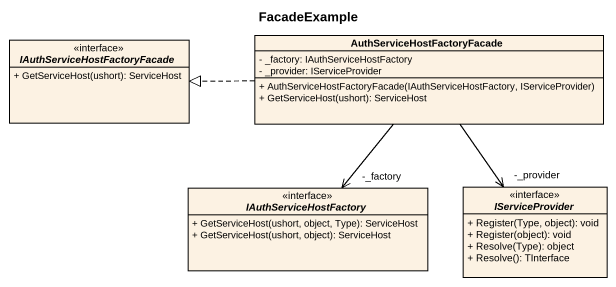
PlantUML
@startuml
title FacadeExample
hide circle
hide empty members
skinparam classAttributeIconSize 0
interface "IAuthServiceHostFactoryFacade" as IAuthServiceHostFactoryFacad {
  + GetServiceHost(ushort): ServiceHost
}
class AuthServiceHostFactoryFacade {
  - _factory: IAuthServiceHostFactory
  - _provider: IServiceProvider
  + AuthServiceHostFactoryFacade(IAuthServiceHostFactory, IServiceProvider)
  + GetServiceHost(ushort): ServiceHost
}
interface IAuthServiceHostFactory {
  + GetServiceHost(ushort, object, Type): ServiceHost
  + GetServiceHost(ushort, object): ServiceHost
}
interface IServiceProvider {
  + Register(Type, object): void
  + Register(object): void
  + Resolve(Type): object
  + Resolve(): TInterface
}
AuthServiceHostFactoryFacade .left.|> IAuthServiceHostFactoryFacad
AuthServiceHostFactoryFacade --> "-_factory" IAuthServiceHostFactory
AuthServiceHostFactoryFacade --> "-_provider" IServiceProvider
@enduml
